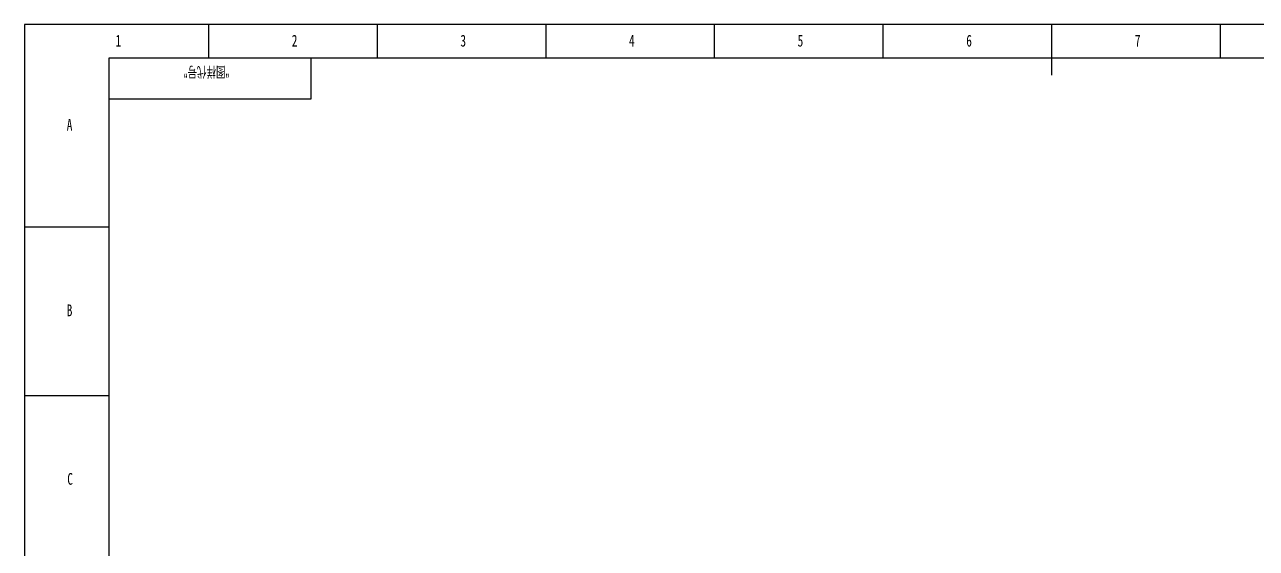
# Model space of a CAD drawing. Header units: millimetres. Extents: x 0 to 594, y 0 to 420.
# Drawn here: x 0 to 365.2, y 264.6 to 420 of the extents above; entities that cross this region are included whole.
import ezdxf

# ---------------------------------------------------------------- set-up
doc = ezdxf.new("R2010")
doc.units = ezdxf.units.MM
for name, color, linetype in [('10', 7, 'Continuous'), ('5', 7, 'Continuous'), ('SLD-0', 7, 'Continuous')]:
    doc.layers.add(name, color=color, linetype=linetype)
doc.styles.add('SLDTEXTSTYLE0', font='TXT', dxfattribs={"width": 0.7, "bigfont": 'bigfont'})
doc.styles.add('SLDTEXTSTYLE3', font='TXT', dxfattribs={"width": 0.7})

msp = doc.modelspace()

# ---------------------------------------------------------------- linework, layer by layer
at = {"layer": '5', "color": 7}
for p, q in [((594.005, 420), (0, 420)), ((0, 420), (0, 0))]:
    msp.add_line(p, q, dxfattribs=at)
at = {"layer": '5'}
for p, q in [((54.5, 420), (54.5, 410)), ((104.5, 420), (104.5, 410)), ((154.5, 420), (154.5, 410)), ((204.5, 420), (204.5, 410)), ((254.5, 420), (254.5, 410)), ((354.5, 420), (354.5, 410)), ((0, 360), (25, 360)), ((0, 310), (25, 310))]:
    msp.add_line(p, q, dxfattribs=at)
at = {"layer": '5', "lineweight": 25}
msp.add_line((304.503, 420), (304.503, 405), dxfattribs=at)
at = {"layer": '5', "color": 7, "lineweight": 25}
for p, q in [((584.005, 410), (25, 410)), ((25, 410), (25, 10)), ((85, 398), (85, 410)), ((25, 398), (85, 398))]:
    msp.add_line(p, q, dxfattribs=at)

# ---------------------------------------------------------------- texts
at = {"layer": '10', "char_height": 3.5, "attachment_point": 2, "style": 'SLDTEXTSTYLE3'}
for s, insert in [('1', (27.794, 416.984)), ('2', (80.044, 416.984)), ('3', (130.044, 416.984)), ('4', (180.044, 416.984)), ('5', (230.044, 416.984)), ('6', (280.047, 416.984)), ('7', (330.047, 416.984)), ('A', (13.32, 392.04)), ('B', (13.32, 336.984)), ('C', (13.482, 286.984))]:
    msp.add_mtext(s, dxfattribs=dict(at, insert=insert))
at = {"layer": 'SLD-0', "insert": (53.93, 404.285), "char_height": 3.5, "attachment_point": 2, "rotation": 180, "style": 'SLDTEXTSTYLE0'}
msp.add_mtext('“图样代号”', dxfattribs=at)

doc.saveas('drawing.dxf')
